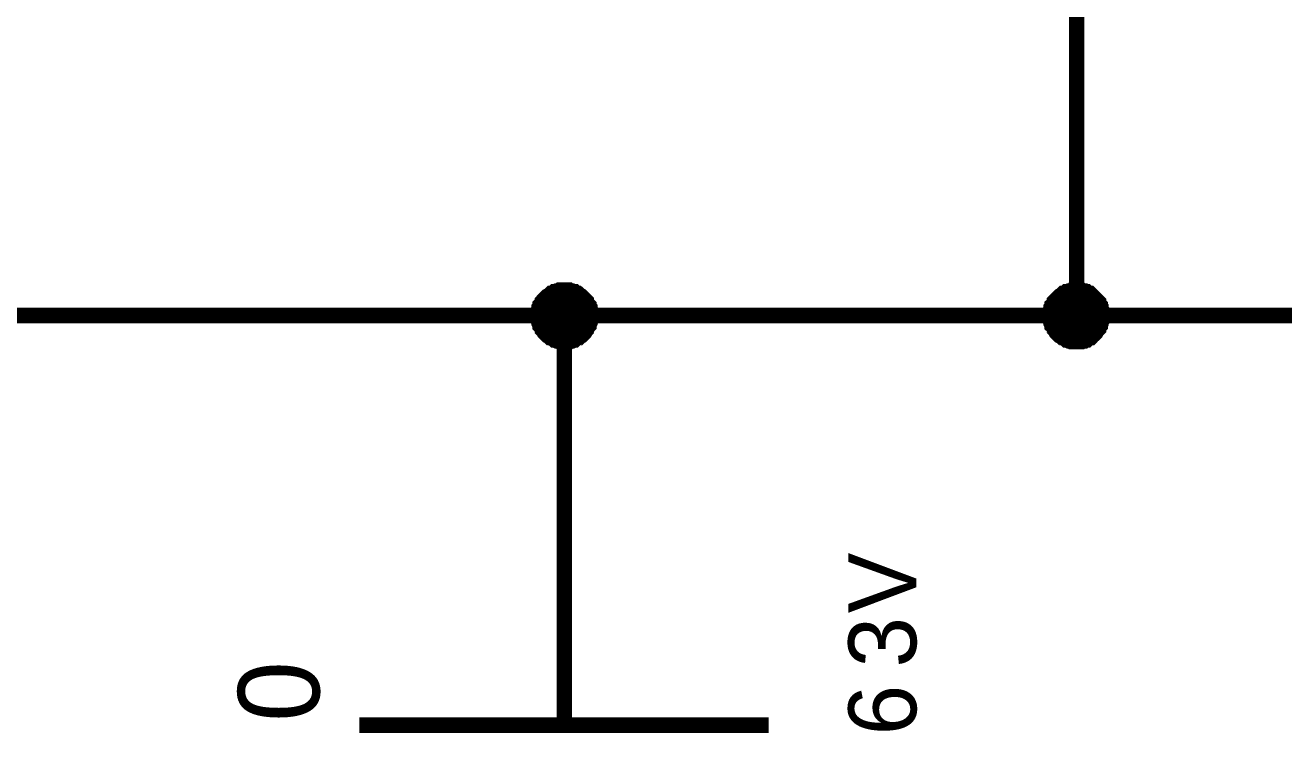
# Model space of a CAD drawing. Header units: millimetres. Extents: x 0 to 420, y 0 to 297.
# Drawn here: x 159.5 to 184.07, y 71.85 to 85.66 of the extents above; entities that cross this region are included whole.
import ezdxf

# ---------------------------------------------------------------- set-up
doc = ezdxf.new("R2010")
doc.units = ezdxf.units.MM
doc.layers.add('Sheet', color=255, linetype='Continuous')

msp = doc.modelspace()

# ---------------------------------------------------------------- linework, layer by layer
at = {"layer": 'Sheet'}
for points, const_width in [([(177.527, 94.998), (180.026, 94.998), (180.026, 79.996)], 0.3), ([(169.516, 79.996), (169.516, 80.029), (169.516, 80.046), (169.516, 80.079), (169.533, 80.095), (169.533, 80.128), (169.533, 80.145), (169.549, 80.162), (169.549, 80.195), (169.566, 80.211), (169.582, 80.228), (169.599, 80.261), (169.599, 80.277), (169.615, 80.294), (169.632, 80.311), (169.648, 80.327), (169.665, 80.344), (169.682, 80.36), (169.698, 80.377), (169.731, 80.393), (169.748, 80.41), (169.764, 80.426), (169.781, 80.426), (169.814, 80.443), (169.831, 80.46), (169.847, 80.46), (169.88, 80.476), (169.897, 80.476), (169.93, 80.476), (169.946, 80.493), (169.98, 80.493), (169.996, 80.493), (170.029, 80.493)], 0.3), ([(169.516, 79.996), (169.516, 80.029), (169.516, 80.046), (169.516, 80.079), (169.533, 80.095), (169.533, 80.128), (169.533, 80.145), (169.549, 80.162), (169.549, 80.195), (169.566, 80.211), (169.582, 80.228), (169.599, 80.261), (169.599, 80.277), (169.615, 80.294), (169.632, 80.311), (169.648, 80.327), (169.665, 80.344), (169.682, 80.36), (169.698, 80.377), (169.731, 80.393), (169.748, 80.41), (169.764, 80.426), (169.781, 80.426), (169.814, 80.443), (169.831, 80.46), (169.847, 80.46), (169.88, 80.476), (169.897, 80.476), (169.93, 80.476), (169.946, 80.493), (169.98, 80.493), (169.996, 80.493), (170.029, 80.493)], 0.3), ([(169.516, 79.996), (169.516, 80.029), (169.516, 80.046), (169.516, 80.079), (169.533, 80.095), (169.533, 80.128), (169.533, 80.145), (169.549, 80.162), (169.549, 80.195), (169.566, 80.211), (169.582, 80.228), (169.599, 80.261), (169.599, 80.277), (169.615, 80.294), (169.632, 80.311), (169.648, 80.327), (169.665, 80.344), (169.682, 80.36), (169.698, 80.377), (169.731, 80.393), (169.748, 80.41), (169.764, 80.426), (169.781, 80.426), (169.814, 80.443), (169.831, 80.46), (169.847, 80.46), (169.88, 80.476), (169.897, 80.476), (169.93, 80.476), (169.946, 80.493), (169.98, 80.493), (169.996, 80.493), (170.029, 80.493)], 0.3), ([(169.516, 79.996), (169.516, 80.029), (169.516, 80.046), (169.516, 80.079), (169.533, 80.095), (169.533, 80.128), (169.533, 80.145), (169.549, 80.162), (169.549, 80.195), (169.566, 80.211), (169.582, 80.228), (169.599, 80.261), (169.599, 80.277), (169.615, 80.294), (169.632, 80.311), (169.648, 80.327), (169.665, 80.344), (169.682, 80.36), (169.698, 80.377), (169.731, 80.393), (169.748, 80.41), (169.764, 80.426), (169.781, 80.426), (169.814, 80.443), (169.831, 80.46), (169.847, 80.46), (169.88, 80.476), (169.897, 80.476), (169.93, 80.476), (169.946, 80.493), (169.98, 80.493), (169.996, 80.493), (170.029, 80.493)], 0.3), ([(170.029, 80.493), (170.029, 80.493)], 0.3), ([(170.029, 80.493), (170.062, 80.493), (170.079, 80.493), (170.112, 80.493), (170.128, 80.476), (170.162, 80.476), (170.178, 80.476), (170.211, 80.46), (170.228, 80.46), (170.244, 80.443), (170.277, 80.426), (170.294, 80.426), (170.311, 80.41), (170.327, 80.393), (170.36, 80.377), (170.377, 80.36), (170.393, 80.344), (170.41, 80.327), (170.426, 80.311), (170.443, 80.294), (170.459, 80.277), (170.459, 80.261), (170.476, 80.228), (170.493, 80.211), (170.509, 80.195), (170.509, 80.162), (170.526, 80.145), (170.526, 80.128), (170.526, 80.095), (170.542, 80.079), (170.542, 80.046), (170.542, 80.029), (170.542, 79.996)], 0.3), ([(170.029, 80.493), (170.029, 80.493)], 0.3), ([(170.029, 80.493), (170.062, 80.493), (170.079, 80.493), (170.112, 80.493), (170.128, 80.476), (170.162, 80.476), (170.178, 80.476), (170.211, 80.46), (170.228, 80.46), (170.244, 80.443), (170.277, 80.426), (170.294, 80.426), (170.311, 80.41), (170.327, 80.393), (170.36, 80.377), (170.377, 80.36), (170.393, 80.344), (170.41, 80.327), (170.426, 80.311), (170.443, 80.294), (170.459, 80.277), (170.459, 80.261), (170.476, 80.228), (170.493, 80.211), (170.509, 80.195), (170.509, 80.162), (170.526, 80.145), (170.526, 80.128), (170.526, 80.095), (170.542, 80.079), (170.542, 80.046), (170.542, 80.029), (170.542, 79.996)], 0.3), ([(170.029, 80.493), (170.029, 80.493)], 0.3), ([(170.029, 80.493), (170.062, 80.493), (170.079, 80.493), (170.112, 80.493), (170.128, 80.476), (170.162, 80.476), (170.178, 80.476), (170.211, 80.46), (170.228, 80.46), (170.244, 80.443), (170.277, 80.426), (170.294, 80.426), (170.311, 80.41), (170.327, 80.393), (170.36, 80.377), (170.377, 80.36), (170.393, 80.344), (170.41, 80.327), (170.426, 80.311), (170.443, 80.294), (170.459, 80.277), (170.459, 80.261), (170.476, 80.228), (170.493, 80.211), (170.509, 80.195), (170.509, 80.162), (170.526, 80.145), (170.526, 80.128), (170.526, 80.095), (170.542, 80.079), (170.542, 80.046), (170.542, 80.029), (170.542, 79.996)], 0.3), ([(170.029, 80.493), (170.029, 80.493)], 0.3), ([(170.029, 80.493), (170.062, 80.493), (170.079, 80.493), (170.112, 80.493), (170.128, 80.476), (170.162, 80.476), (170.178, 80.476), (170.211, 80.46), (170.228, 80.46), (170.244, 80.443), (170.277, 80.426), (170.294, 80.426), (170.311, 80.41), (170.327, 80.393), (170.36, 80.377), (170.377, 80.36), (170.393, 80.344), (170.41, 80.327), (170.426, 80.311), (170.443, 80.294), (170.459, 80.277), (170.459, 80.261), (170.476, 80.228), (170.493, 80.211), (170.509, 80.195), (170.509, 80.162), (170.526, 80.145), (170.526, 80.128), (170.526, 80.095), (170.542, 80.079), (170.542, 80.046), (170.542, 80.029), (170.542, 79.996)], 0.3), ([(179.513, 79.996), (179.513, 80.029), (179.513, 80.046), (179.513, 80.079), (179.529, 80.095), (179.529, 80.128), (179.529, 80.145), (179.546, 80.162), (179.546, 80.195), (179.563, 80.211), (179.579, 80.228), (179.596, 80.261), (179.596, 80.277), (179.612, 80.294), (179.629, 80.311), (179.645, 80.327), (179.662, 80.344), (179.678, 80.36), (179.695, 80.377), (179.728, 80.393), (179.745, 80.41), (179.761, 80.426), (179.778, 80.426), (179.811, 80.443), (179.827, 80.46), (179.844, 80.46), (179.877, 80.476), (179.894, 80.476), (179.927, 80.476), (179.943, 80.493), (179.976, 80.493), (179.993, 80.493), (180.026, 80.493)], 0.3), ([(179.513, 79.996), (179.513, 80.029), (179.513, 80.046), (179.513, 80.079), (179.529, 80.095), (179.529, 80.128), (179.529, 80.145), (179.546, 80.162), (179.546, 80.195), (179.563, 80.211), (179.579, 80.228), (179.596, 80.261), (179.596, 80.277), (179.612, 80.294), (179.629, 80.311), (179.645, 80.327), (179.662, 80.344), (179.678, 80.36), (179.695, 80.377), (179.728, 80.393), (179.745, 80.41), (179.761, 80.426), (179.778, 80.426), (179.811, 80.443), (179.827, 80.46), (179.844, 80.46), (179.877, 80.476), (179.894, 80.476), (179.927, 80.476), (179.943, 80.493), (179.976, 80.493), (179.993, 80.493), (180.026, 80.493)], 0.3), ([(179.513, 79.996), (179.513, 80.029), (179.513, 80.046), (179.513, 80.079), (179.529, 80.095), (179.529, 80.128), (179.529, 80.145), (179.546, 80.162), (179.546, 80.195), (179.563, 80.211), (179.579, 80.228), (179.596, 80.261), (179.596, 80.277), (179.612, 80.294), (179.629, 80.311), (179.645, 80.327), (179.662, 80.344), (179.678, 80.36), (179.695, 80.377), (179.728, 80.393), (179.745, 80.41), (179.761, 80.426), (179.778, 80.426), (179.811, 80.443), (179.827, 80.46), (179.844, 80.46), (179.877, 80.476), (179.894, 80.476), (179.927, 80.476), (179.943, 80.493), (179.976, 80.493), (179.993, 80.493), (180.026, 80.493)], 0.3), ([(179.513, 79.996), (179.513, 80.029), (179.513, 80.046), (179.513, 80.079), (179.529, 80.095), (179.529, 80.128), (179.529, 80.145), (179.546, 80.162), (179.546, 80.195), (179.563, 80.211), (179.579, 80.228), (179.596, 80.261), (179.596, 80.277), (179.612, 80.294), (179.629, 80.311), (179.645, 80.327), (179.662, 80.344), (179.678, 80.36), (179.695, 80.377), (179.728, 80.393), (179.745, 80.41), (179.761, 80.426), (179.778, 80.426), (179.811, 80.443), (179.827, 80.46), (179.844, 80.46), (179.877, 80.476), (179.894, 80.476), (179.927, 80.476), (179.943, 80.493), (179.976, 80.493), (179.993, 80.493), (180.026, 80.493)], 0.3), ([(180.026, 80.493), (180.026, 80.493)], 0.3), ([(180.026, 80.493), (180.059, 80.493), (180.076, 80.493), (180.109, 80.493), (180.125, 80.476), (180.158, 80.476), (180.175, 80.476), (180.192, 80.46), (180.225, 80.46), (180.241, 80.443), (180.258, 80.426), (180.291, 80.426), (180.307, 80.41), (180.324, 80.393), (180.34, 80.377), (180.357, 80.36), (180.374, 80.344), (180.39, 80.327), (180.407, 80.311), (180.423, 80.294), (180.44, 80.277), (180.456, 80.261), (180.456, 80.228), (180.473, 80.211), (180.489, 80.195), (180.489, 80.162), (180.506, 80.145), (180.506, 80.128), (180.506, 80.095), (180.523, 80.079), (180.523, 80.046), (180.523, 80.029), (180.523, 79.996)], 0.3), ([(180.026, 80.493), (180.026, 80.493)], 0.3), ([(180.026, 80.493), (180.059, 80.493), (180.076, 80.493), (180.109, 80.493), (180.125, 80.476), (180.158, 80.476), (180.175, 80.476), (180.192, 80.46), (180.225, 80.46), (180.241, 80.443), (180.258, 80.426), (180.291, 80.426), (180.307, 80.41), (180.324, 80.393), (180.34, 80.377), (180.357, 80.36), (180.374, 80.344), (180.39, 80.327), (180.407, 80.311), (180.423, 80.294), (180.44, 80.277), (180.456, 80.261), (180.456, 80.228), (180.473, 80.211), (180.489, 80.195), (180.489, 80.162), (180.506, 80.145), (180.506, 80.128), (180.506, 80.095), (180.523, 80.079), (180.523, 80.046), (180.523, 80.029), (180.523, 79.996)], 0.3), ([(180.026, 80.493), (180.026, 80.493)], 0.3), ([(180.026, 80.493), (180.059, 80.493), (180.076, 80.493), (180.109, 80.493), (180.125, 80.476), (180.158, 80.476), (180.175, 80.476), (180.192, 80.46), (180.225, 80.46), (180.241, 80.443), (180.258, 80.426), (180.291, 80.426), (180.307, 80.41), (180.324, 80.393), (180.34, 80.377), (180.357, 80.36), (180.374, 80.344), (180.39, 80.327), (180.407, 80.311), (180.423, 80.294), (180.44, 80.277), (180.456, 80.261), (180.456, 80.228), (180.473, 80.211), (180.489, 80.195), (180.489, 80.162), (180.506, 80.145), (180.506, 80.128), (180.506, 80.095), (180.523, 80.079), (180.523, 80.046), (180.523, 80.029), (180.523, 79.996)], 0.3), ([(180.026, 80.493), (180.026, 80.493)], 0.3), ([(180.026, 80.493), (180.059, 80.493), (180.076, 80.493), (180.109, 80.493), (180.125, 80.476), (180.158, 80.476), (180.175, 80.476), (180.192, 80.46), (180.225, 80.46), (180.241, 80.443), (180.258, 80.426), (180.291, 80.426), (180.307, 80.41), (180.324, 80.393), (180.34, 80.377), (180.357, 80.36), (180.374, 80.344), (180.39, 80.327), (180.407, 80.311), (180.423, 80.294), (180.44, 80.277), (180.456, 80.261), (180.456, 80.228), (180.473, 80.211), (180.489, 80.195), (180.489, 80.162), (180.506, 80.145), (180.506, 80.128), (180.506, 80.095), (180.523, 80.079), (180.523, 80.046), (180.523, 80.029), (180.523, 79.996)], 0.3), ([(169.516, 79.996), (169.516, 80.029), (169.516, 80.046), (169.516, 80.079), (169.533, 80.095), (169.533, 80.128), (169.533, 80.145), (169.549, 80.162), (169.549, 80.195), (169.566, 80.211), (169.582, 80.228), (169.599, 80.261), (169.599, 80.277), (169.615, 80.294), (169.632, 80.311), (169.648, 80.327), (169.665, 80.344), (169.682, 80.36), (169.698, 80.377), (169.731, 80.393), (169.748, 80.41), (169.764, 80.426), (169.781, 80.426), (169.814, 80.443), (169.831, 80.46), (169.847, 80.46), (169.88, 80.476), (169.897, 80.476), (169.93, 80.476), (169.946, 80.493), (169.98, 80.493), (169.996, 80.493), (170.029, 80.493)], 0.0991), ([(169.516, 79.996), (169.516, 80.029), (169.516, 80.046), (169.516, 80.079), (169.533, 80.095), (169.533, 80.128), (169.533, 80.145), (169.549, 80.162), (169.549, 80.195), (169.566, 80.211), (169.582, 80.228), (169.599, 80.261), (169.599, 80.277), (169.615, 80.294), (169.632, 80.311), (169.648, 80.327), (169.665, 80.344), (169.682, 80.36), (169.698, 80.377), (169.731, 80.393), (169.748, 80.41), (169.764, 80.426), (169.781, 80.426), (169.814, 80.443), (169.831, 80.46), (169.847, 80.46), (169.88, 80.476), (169.897, 80.476), (169.93, 80.476), (169.946, 80.493), (169.98, 80.493), (169.996, 80.493), (170.029, 80.493)], 0.0991), ([(169.516, 79.996), (169.516, 80.029), (169.516, 80.046), (169.516, 80.079), (169.533, 80.095), (169.533, 80.128), (169.533, 80.145), (169.549, 80.162), (169.549, 80.195), (169.566, 80.211), (169.582, 80.228), (169.599, 80.261), (169.599, 80.277), (169.615, 80.294), (169.632, 80.311), (169.648, 80.327), (169.665, 80.344), (169.682, 80.36), (169.698, 80.377), (169.731, 80.393), (169.748, 80.41), (169.764, 80.426), (169.781, 80.426), (169.814, 80.443), (169.831, 80.46), (169.847, 80.46), (169.88, 80.476), (169.897, 80.476), (169.93, 80.476), (169.946, 80.493), (169.98, 80.493), (169.996, 80.493), (170.029, 80.493)], 0.0991), ([(169.516, 79.996), (169.516, 80.029), (169.516, 80.046), (169.516, 80.079), (169.533, 80.095), (169.533, 80.128), (169.533, 80.145), (169.549, 80.162), (169.549, 80.195), (169.566, 80.211), (169.582, 80.228), (169.599, 80.261), (169.599, 80.277), (169.615, 80.294), (169.632, 80.311), (169.648, 80.327), (169.665, 80.344), (169.682, 80.36), (169.698, 80.377), (169.731, 80.393), (169.748, 80.41), (169.764, 80.426), (169.781, 80.426), (169.814, 80.443), (169.831, 80.46), (169.847, 80.46), (169.88, 80.476), (169.897, 80.476), (169.93, 80.476), (169.946, 80.493), (169.98, 80.493), (169.996, 80.493), (170.029, 80.493)], 0.0991), ([(170.029, 80.493), (170.029, 80.493)], 0.0991), ([(170.029, 80.493), (170.062, 80.493), (170.079, 80.493), (170.112, 80.493), (170.128, 80.476), (170.162, 80.476), (170.178, 80.476), (170.211, 80.46), (170.228, 80.46), (170.244, 80.443), (170.277, 80.426), (170.294, 80.426), (170.311, 80.41), (170.327, 80.393), (170.36, 80.377), (170.377, 80.36), (170.393, 80.344), (170.41, 80.327), (170.426, 80.311), (170.443, 80.294), (170.459, 80.277), (170.459, 80.261), (170.476, 80.228), (170.493, 80.211), (170.509, 80.195), (170.509, 80.162), (170.526, 80.145), (170.526, 80.128), (170.526, 80.095), (170.542, 80.079), (170.542, 80.046), (170.542, 80.029), (170.542, 79.996)], 0.0991), ([(170.029, 80.493), (170.029, 80.493)], 0.0991), ([(170.029, 80.493), (170.062, 80.493), (170.079, 80.493), (170.112, 80.493), (170.128, 80.476), (170.162, 80.476), (170.178, 80.476), (170.211, 80.46), (170.228, 80.46), (170.244, 80.443), (170.277, 80.426), (170.294, 80.426), (170.311, 80.41), (170.327, 80.393), (170.36, 80.377), (170.377, 80.36), (170.393, 80.344), (170.41, 80.327), (170.426, 80.311), (170.443, 80.294), (170.459, 80.277), (170.459, 80.261), (170.476, 80.228), (170.493, 80.211), (170.509, 80.195), (170.509, 80.162), (170.526, 80.145), (170.526, 80.128), (170.526, 80.095), (170.542, 80.079), (170.542, 80.046), (170.542, 80.029), (170.542, 79.996)], 0.0991), ([(170.029, 80.493), (170.029, 80.493)], 0.0991), ([(170.029, 80.493), (170.062, 80.493), (170.079, 80.493), (170.112, 80.493), (170.128, 80.476), (170.162, 80.476), (170.178, 80.476), (170.211, 80.46), (170.228, 80.46), (170.244, 80.443), (170.277, 80.426), (170.294, 80.426), (170.311, 80.41), (170.327, 80.393), (170.36, 80.377), (170.377, 80.36), (170.393, 80.344), (170.41, 80.327), (170.426, 80.311), (170.443, 80.294), (170.459, 80.277), (170.459, 80.261), (170.476, 80.228), (170.493, 80.211), (170.509, 80.195), (170.509, 80.162), (170.526, 80.145), (170.526, 80.128), (170.526, 80.095), (170.542, 80.079), (170.542, 80.046), (170.542, 80.029), (170.542, 79.996)], 0.0991), ([(170.029, 80.493), (170.029, 80.493)], 0.0991), ([(170.029, 80.493), (170.062, 80.493), (170.079, 80.493), (170.112, 80.493), (170.128, 80.476), (170.162, 80.476), (170.178, 80.476), (170.211, 80.46), (170.228, 80.46), (170.244, 80.443), (170.277, 80.426), (170.294, 80.426), (170.311, 80.41), (170.327, 80.393), (170.36, 80.377), (170.377, 80.36), (170.393, 80.344), (170.41, 80.327), (170.426, 80.311), (170.443, 80.294), (170.459, 80.277), (170.459, 80.261), (170.476, 80.228), (170.493, 80.211), (170.509, 80.195), (170.509, 80.162), (170.526, 80.145), (170.526, 80.128), (170.526, 80.095), (170.542, 80.079), (170.542, 80.046), (170.542, 80.029), (170.542, 79.996)], 0.0991), ([(179.513, 79.996), (179.513, 80.029), (179.513, 80.046), (179.513, 80.079), (179.529, 80.095), (179.529, 80.128), (179.529, 80.145), (179.546, 80.162), (179.546, 80.195), (179.563, 80.211), (179.579, 80.228), (179.596, 80.261), (179.596, 80.277), (179.612, 80.294), (179.629, 80.311), (179.645, 80.327), (179.662, 80.344), (179.678, 80.36), (179.695, 80.377), (179.728, 80.393), (179.745, 80.41), (179.761, 80.426), (179.778, 80.426), (179.811, 80.443), (179.827, 80.46), (179.844, 80.46), (179.877, 80.476), (179.894, 80.476), (179.927, 80.476), (179.943, 80.493), (179.976, 80.493), (179.993, 80.493), (180.026, 80.493)], 0.0991), ([(179.513, 79.996), (179.513, 80.029), (179.513, 80.046), (179.513, 80.079), (179.529, 80.095), (179.529, 80.128), (179.529, 80.145), (179.546, 80.162), (179.546, 80.195), (179.563, 80.211), (179.579, 80.228), (179.596, 80.261), (179.596, 80.277), (179.612, 80.294), (179.629, 80.311), (179.645, 80.327), (179.662, 80.344), (179.678, 80.36), (179.695, 80.377), (179.728, 80.393), (179.745, 80.41), (179.761, 80.426), (179.778, 80.426), (179.811, 80.443), (179.827, 80.46), (179.844, 80.46), (179.877, 80.476), (179.894, 80.476), (179.927, 80.476), (179.943, 80.493), (179.976, 80.493), (179.993, 80.493), (180.026, 80.493)], 0.0991), ([(179.513, 79.996), (179.513, 80.029), (179.513, 80.046), (179.513, 80.079), (179.529, 80.095), (179.529, 80.128), (179.529, 80.145), (179.546, 80.162), (179.546, 80.195), (179.563, 80.211), (179.579, 80.228), (179.596, 80.261), (179.596, 80.277), (179.612, 80.294), (179.629, 80.311), (179.645, 80.327), (179.662, 80.344), (179.678, 80.36), (179.695, 80.377), (179.728, 80.393), (179.745, 80.41), (179.761, 80.426), (179.778, 80.426), (179.811, 80.443), (179.827, 80.46), (179.844, 80.46), (179.877, 80.476), (179.894, 80.476), (179.927, 80.476), (179.943, 80.493), (179.976, 80.493), (179.993, 80.493), (180.026, 80.493)], 0.0991), ([(179.513, 79.996), (179.513, 80.029), (179.513, 80.046), (179.513, 80.079), (179.529, 80.095), (179.529, 80.128), (179.529, 80.145), (179.546, 80.162), (179.546, 80.195), (179.563, 80.211), (179.579, 80.228), (179.596, 80.261), (179.596, 80.277), (179.612, 80.294), (179.629, 80.311), (179.645, 80.327), (179.662, 80.344), (179.678, 80.36), (179.695, 80.377), (179.728, 80.393), (179.745, 80.41), (179.761, 80.426), (179.778, 80.426), (179.811, 80.443), (179.827, 80.46), (179.844, 80.46), (179.877, 80.476), (179.894, 80.476), (179.927, 80.476), (179.943, 80.493), (179.976, 80.493), (179.993, 80.493), (180.026, 80.493)], 0.0991), ([(180.026, 80.493), (180.026, 80.493)], 0.0991), ([(180.026, 80.493), (180.059, 80.493), (180.076, 80.493), (180.109, 80.493), (180.125, 80.476), (180.158, 80.476), (180.175, 80.476), (180.192, 80.46), (180.225, 80.46), (180.241, 80.443), (180.258, 80.426), (180.291, 80.426), (180.307, 80.41), (180.324, 80.393), (180.34, 80.377), (180.357, 80.36), (180.374, 80.344), (180.39, 80.327), (180.407, 80.311), (180.423, 80.294), (180.44, 80.277), (180.456, 80.261), (180.456, 80.228), (180.473, 80.211), (180.489, 80.195), (180.489, 80.162), (180.506, 80.145), (180.506, 80.128), (180.506, 80.095), (180.523, 80.079), (180.523, 80.046), (180.523, 80.029), (180.523, 79.996)], 0.0991), ([(180.026, 80.493), (180.026, 80.493)], 0.0991), ([(180.026, 80.493), (180.059, 80.493), (180.076, 80.493), (180.109, 80.493), (180.125, 80.476), (180.158, 80.476), (180.175, 80.476), (180.192, 80.46), (180.225, 80.46), (180.241, 80.443), (180.258, 80.426), (180.291, 80.426), (180.307, 80.41), (180.324, 80.393), (180.34, 80.377), (180.357, 80.36), (180.374, 80.344), (180.39, 80.327), (180.407, 80.311), (180.423, 80.294), (180.44, 80.277), (180.456, 80.261), (180.456, 80.228), (180.473, 80.211), (180.489, 80.195), (180.489, 80.162), (180.506, 80.145), (180.506, 80.128), (180.506, 80.095), (180.523, 80.079), (180.523, 80.046), (180.523, 80.029), (180.523, 79.996)], 0.0991), ([(180.026, 80.493), (180.026, 80.493)], 0.0991), ([(180.026, 80.493), (180.059, 80.493), (180.076, 80.493), (180.109, 80.493), (180.125, 80.476), (180.158, 80.476), (180.175, 80.476), (180.192, 80.46), (180.225, 80.46), (180.241, 80.443), (180.258, 80.426), (180.291, 80.426), (180.307, 80.41), (180.324, 80.393), (180.34, 80.377), (180.357, 80.36), (180.374, 80.344), (180.39, 80.327), (180.407, 80.311), (180.423, 80.294), (180.44, 80.277), (180.456, 80.261), (180.456, 80.228), (180.473, 80.211), (180.489, 80.195), (180.489, 80.162), (180.506, 80.145), (180.506, 80.128), (180.506, 80.095), (180.523, 80.079), (180.523, 80.046), (180.523, 80.029), (180.523, 79.996)], 0.0991), ([(180.026, 80.493), (180.026, 80.493)], 0.0991), ([(180.026, 80.493), (180.059, 80.493), (180.076, 80.493), (180.109, 80.493), (180.125, 80.476), (180.158, 80.476), (180.175, 80.476), (180.192, 80.46), (180.225, 80.46), (180.241, 80.443), (180.258, 80.426), (180.291, 80.426), (180.307, 80.41), (180.324, 80.393), (180.34, 80.377), (180.357, 80.36), (180.374, 80.344), (180.39, 80.327), (180.407, 80.311), (180.423, 80.294), (180.44, 80.277), (180.456, 80.261), (180.456, 80.228), (180.473, 80.211), (180.489, 80.195), (180.489, 80.162), (180.506, 80.145), (180.506, 80.128), (180.506, 80.095), (180.523, 80.079), (180.523, 80.046), (180.523, 80.029), (180.523, 79.996)], 0.0991), ([(157.533, 79.996), (170.029, 79.996), (180.026, 79.996), (197.52, 79.996)], 0.3), ([(170.029, 79.483), (169.996, 79.483), (169.98, 79.483), (169.946, 79.483), (169.93, 79.499), (169.897, 79.499), (169.88, 79.499), (169.847, 79.516), (169.831, 79.516), (169.814, 79.532), (169.781, 79.549), (169.764, 79.565), (169.748, 79.565), (169.731, 79.582), (169.698, 79.599), (169.682, 79.615), (169.665, 79.632), (169.648, 79.648), (169.632, 79.665), (169.615, 79.698), (169.599, 79.714), (169.599, 79.731), (169.582, 79.748), (169.566, 79.781), (169.549, 79.797), (169.549, 79.814), (169.533, 79.847), (169.533, 79.863), (169.533, 79.897), (169.516, 79.913), (169.516, 79.946), (169.516, 79.963), (169.516, 79.996)], 0.3), ([(169.516, 79.996), (169.516, 79.996)], 0.3), ([(170.029, 79.483), (169.996, 79.483), (169.98, 79.483), (169.946, 79.483), (169.93, 79.499), (169.897, 79.499), (169.88, 79.499), (169.847, 79.516), (169.831, 79.516), (169.814, 79.532), (169.781, 79.549), (169.764, 79.565), (169.748, 79.565), (169.731, 79.582), (169.698, 79.599), (169.682, 79.615), (169.665, 79.632), (169.648, 79.648), (169.632, 79.665), (169.615, 79.698), (169.599, 79.714), (169.599, 79.731), (169.582, 79.748), (169.566, 79.781), (169.549, 79.797), (169.549, 79.814), (169.533, 79.847), (169.533, 79.863), (169.533, 79.897), (169.516, 79.913), (169.516, 79.946), (169.516, 79.963), (169.516, 79.996)], 0.3), ([(169.516, 79.996), (169.516, 79.996)], 0.3), ([(170.029, 79.483), (169.996, 79.483), (169.98, 79.483), (169.946, 79.483), (169.93, 79.499), (169.897, 79.499), (169.88, 79.499), (169.847, 79.516), (169.831, 79.516), (169.814, 79.532), (169.781, 79.549), (169.764, 79.565), (169.748, 79.565), (169.731, 79.582), (169.698, 79.599), (169.682, 79.615), (169.665, 79.632), (169.648, 79.648), (169.632, 79.665), (169.615, 79.698), (169.599, 79.714), (169.599, 79.731), (169.582, 79.748), (169.566, 79.781), (169.549, 79.797), (169.549, 79.814), (169.533, 79.847), (169.533, 79.863), (169.533, 79.897), (169.516, 79.913), (169.516, 79.946), (169.516, 79.963), (169.516, 79.996)], 0.3), ([(169.516, 79.996), (169.516, 79.996)], 0.3), ([(170.029, 79.483), (169.996, 79.483), (169.98, 79.483), (169.946, 79.483), (169.93, 79.499), (169.897, 79.499), (169.88, 79.499), (169.847, 79.516), (169.831, 79.516), (169.814, 79.532), (169.781, 79.549), (169.764, 79.565), (169.748, 79.565), (169.731, 79.582), (169.698, 79.599), (169.682, 79.615), (169.665, 79.632), (169.648, 79.648), (169.632, 79.665), (169.615, 79.698), (169.599, 79.714), (169.599, 79.731), (169.582, 79.748), (169.566, 79.781), (169.549, 79.797), (169.549, 79.814), (169.533, 79.847), (169.533, 79.863), (169.533, 79.897), (169.516, 79.913), (169.516, 79.946), (169.516, 79.963), (169.516, 79.996)], 0.3), ([(169.516, 79.996), (169.516, 79.996)], 0.3), ([(170.542, 79.996), (170.542, 79.963), (170.542, 79.946), (170.542, 79.913), (170.526, 79.897), (170.526, 79.863), (170.526, 79.847), (170.509, 79.814), (170.509, 79.797), (170.493, 79.781), (170.476, 79.748), (170.459, 79.731), (170.459, 79.714), (170.443, 79.698), (170.426, 79.665), (170.41, 79.648), (170.393, 79.632), (170.377, 79.615), (170.36, 79.599), (170.327, 79.582), (170.311, 79.565), (170.294, 79.565), (170.277, 79.549), (170.244, 79.532), (170.228, 79.516), (170.211, 79.516), (170.178, 79.499), (170.162, 79.499), (170.128, 79.499), (170.112, 79.483), (170.079, 79.483), (170.062, 79.483), (170.029, 79.483)], 0.3), ([(170.029, 79.996), (170.029, 74.995)], 0.3), ([(170.542, 79.996), (170.542, 79.963), (170.542, 79.946), (170.542, 79.913), (170.526, 79.897), (170.526, 79.863), (170.526, 79.847), (170.509, 79.814), (170.509, 79.797), (170.493, 79.781), (170.476, 79.748), (170.459, 79.731), (170.459, 79.714), (170.443, 79.698), (170.426, 79.665), (170.41, 79.648), (170.393, 79.632), (170.377, 79.615), (170.36, 79.599), (170.327, 79.582), (170.311, 79.565), (170.294, 79.565), (170.277, 79.549), (170.244, 79.532), (170.228, 79.516), (170.211, 79.516), (170.178, 79.499), (170.162, 79.499), (170.128, 79.499), (170.112, 79.483), (170.079, 79.483), (170.062, 79.483), (170.029, 79.483)], 0.3), ([(170.542, 79.996), (170.542, 79.963), (170.542, 79.946), (170.542, 79.913), (170.526, 79.897), (170.526, 79.863), (170.526, 79.847), (170.509, 79.814), (170.509, 79.797), (170.493, 79.781), (170.476, 79.748), (170.459, 79.731), (170.459, 79.714), (170.443, 79.698), (170.426, 79.665), (170.41, 79.648), (170.393, 79.632), (170.377, 79.615), (170.36, 79.599), (170.327, 79.582), (170.311, 79.565), (170.294, 79.565), (170.277, 79.549), (170.244, 79.532), (170.228, 79.516), (170.211, 79.516), (170.178, 79.499), (170.162, 79.499), (170.128, 79.499), (170.112, 79.483), (170.079, 79.483), (170.062, 79.483), (170.029, 79.483)], 0.3), ([(170.542, 79.996), (170.542, 79.963), (170.542, 79.946), (170.542, 79.913), (170.526, 79.897), (170.526, 79.863), (170.526, 79.847), (170.509, 79.814), (170.509, 79.797), (170.493, 79.781), (170.476, 79.748), (170.459, 79.731), (170.459, 79.714), (170.443, 79.698), (170.426, 79.665), (170.41, 79.648), (170.393, 79.632), (170.377, 79.615), (170.36, 79.599), (170.327, 79.582), (170.311, 79.565), (170.294, 79.565), (170.277, 79.549), (170.244, 79.532), (170.228, 79.516), (170.211, 79.516), (170.178, 79.499), (170.162, 79.499), (170.128, 79.499), (170.112, 79.483), (170.079, 79.483), (170.062, 79.483), (170.029, 79.483)], 0.3), ([(170.542, 79.996), (170.542, 79.996), (170.542, 79.996), (170.542, 79.996), (170.542, 79.996), (170.542, 79.996), (170.542, 79.996), (170.542, 79.996), (170.542, 79.996), (170.542, 79.996), (170.542, 79.996), (170.542, 79.996), (170.542, 79.996), (170.542, 79.996), (170.542, 79.996), (170.542, 79.996), (170.542, 79.996), (170.542, 79.996), (170.542, 79.996), (170.542, 79.996), (170.542, 79.996), (170.542, 79.996), (170.542, 79.996), (170.542, 79.996), (170.542, 79.996), (170.542, 79.996), (170.542, 79.996), (170.542, 79.996), (170.542, 79.996), (170.542, 79.996), (170.542, 79.996), (170.542, 79.996), (170.542, 79.996)], 0.3), ([(170.542, 79.996), (170.542, 79.996)], 0.3), ([(170.542, 79.996), (170.542, 79.996), (170.542, 79.996), (170.542, 79.996), (170.542, 79.996), (170.542, 79.996), (170.542, 79.996), (170.542, 79.996), (170.542, 79.996), (170.542, 79.996), (170.542, 79.996), (170.542, 79.996), (170.542, 79.996), (170.542, 79.996), (170.542, 79.996), (170.542, 79.996), (170.542, 79.996), (170.542, 79.996), (170.542, 79.996), (170.542, 79.996), (170.542, 79.996), (170.542, 79.996), (170.542, 79.996), (170.542, 79.996), (170.542, 79.996), (170.542, 79.996), (170.542, 79.996), (170.542, 79.996), (170.542, 79.996), (170.542, 79.996), (170.542, 79.996), (170.542, 79.996), (170.542, 79.996)], 0.3), ([(170.542, 79.996), (170.542, 79.996)], 0.3), ([(170.542, 79.996), (170.542, 79.996), (170.542, 79.996), (170.542, 79.996), (170.542, 79.996), (170.542, 79.996), (170.542, 79.996), (170.542, 79.996), (170.542, 79.996), (170.542, 79.996), (170.542, 79.996), (170.542, 79.996), (170.542, 79.996), (170.542, 79.996), (170.542, 79.996), (170.542, 79.996), (170.542, 79.996), (170.542, 79.996), (170.542, 79.996), (170.542, 79.996), (170.542, 79.996), (170.542, 79.996), (170.542, 79.996), (170.542, 79.996), (170.542, 79.996), (170.542, 79.996), (170.542, 79.996), (170.542, 79.996), (170.542, 79.996), (170.542, 79.996), (170.542, 79.996), (170.542, 79.996), (170.542, 79.996)], 0.3), ([(170.542, 79.996), (170.542, 79.996)], 0.3), ([(170.542, 79.996), (170.542, 79.996), (170.542, 79.996), (170.542, 79.996), (170.542, 79.996), (170.542, 79.996), (170.542, 79.996), (170.542, 79.996), (170.542, 79.996), (170.542, 79.996), (170.542, 79.996), (170.542, 79.996), (170.542, 79.996), (170.542, 79.996), (170.542, 79.996), (170.542, 79.996), (170.542, 79.996), (170.542, 79.996), (170.542, 79.996), (170.542, 79.996), (170.542, 79.996), (170.542, 79.996), (170.542, 79.996), (170.542, 79.996), (170.542, 79.996), (170.542, 79.996), (170.542, 79.996), (170.542, 79.996), (170.542, 79.996), (170.542, 79.996), (170.542, 79.996), (170.542, 79.996), (170.542, 79.996)], 0.3), ([(170.542, 79.996), (170.542, 79.996)], 0.3), ([(180.026, 79.483), (179.993, 79.483), (179.976, 79.483), (179.943, 79.483), (179.927, 79.499), (179.894, 79.499), (179.877, 79.499), (179.844, 79.516), (179.827, 79.516), (179.811, 79.532), (179.778, 79.549), (179.761, 79.565), (179.745, 79.565), (179.728, 79.582), (179.695, 79.599), (179.678, 79.615), (179.662, 79.632), (179.645, 79.648), (179.629, 79.665), (179.612, 79.698), (179.596, 79.714), (179.596, 79.731), (179.579, 79.748), (179.563, 79.781), (179.546, 79.797), (179.546, 79.814), (179.529, 79.847), (179.529, 79.863), (179.529, 79.897), (179.513, 79.913), (179.513, 79.946), (179.513, 79.963), (179.513, 79.996)], 0.3), ([(179.513, 79.996), (179.513, 79.996)], 0.3), ([(180.026, 79.483), (179.993, 79.483), (179.976, 79.483), (179.943, 79.483), (179.927, 79.499), (179.894, 79.499), (179.877, 79.499), (179.844, 79.516), (179.827, 79.516), (179.811, 79.532), (179.778, 79.549), (179.761, 79.565), (179.745, 79.565), (179.728, 79.582), (179.695, 79.599), (179.678, 79.615), (179.662, 79.632), (179.645, 79.648), (179.629, 79.665), (179.612, 79.698), (179.596, 79.714), (179.596, 79.731), (179.579, 79.748), (179.563, 79.781), (179.546, 79.797), (179.546, 79.814), (179.529, 79.847), (179.529, 79.863), (179.529, 79.897), (179.513, 79.913), (179.513, 79.946), (179.513, 79.963), (179.513, 79.996)], 0.3), ([(179.513, 79.996), (179.513, 79.996)], 0.3), ([(180.026, 79.483), (179.993, 79.483), (179.976, 79.483), (179.943, 79.483), (179.927, 79.499), (179.894, 79.499), (179.877, 79.499), (179.844, 79.516), (179.827, 79.516), (179.811, 79.532), (179.778, 79.549), (179.761, 79.565), (179.745, 79.565), (179.728, 79.582), (179.695, 79.599), (179.678, 79.615), (179.662, 79.632), (179.645, 79.648), (179.629, 79.665), (179.612, 79.698), (179.596, 79.714), (179.596, 79.731), (179.579, 79.748), (179.563, 79.781), (179.546, 79.797), (179.546, 79.814), (179.529, 79.847), (179.529, 79.863), (179.529, 79.897), (179.513, 79.913), (179.513, 79.946), (179.513, 79.963), (179.513, 79.996)], 0.3), ([(179.513, 79.996), (179.513, 79.996)], 0.3), ([(180.026, 79.483), (179.993, 79.483), (179.976, 79.483), (179.943, 79.483), (179.927, 79.499), (179.894, 79.499), (179.877, 79.499), (179.844, 79.516), (179.827, 79.516), (179.811, 79.532), (179.778, 79.549), (179.761, 79.565), (179.745, 79.565), (179.728, 79.582), (179.695, 79.599), (179.678, 79.615), (179.662, 79.632), (179.645, 79.648), (179.629, 79.665), (179.612, 79.698), (179.596, 79.714), (179.596, 79.731), (179.579, 79.748), (179.563, 79.781), (179.546, 79.797), (179.546, 79.814), (179.529, 79.847), (179.529, 79.863), (179.529, 79.897), (179.513, 79.913), (179.513, 79.946), (179.513, 79.963), (179.513, 79.996)], 0.3), ([(179.513, 79.996), (179.513, 79.996)], 0.3), ([(180.523, 79.996), (180.523, 79.963), (180.523, 79.946), (180.523, 79.913), (180.506, 79.897), (180.506, 79.863), (180.506, 79.847), (180.489, 79.814), (180.489, 79.797), (180.473, 79.781), (180.456, 79.748), (180.456, 79.731), (180.44, 79.714), (180.423, 79.698), (180.407, 79.665), (180.39, 79.648), (180.374, 79.632), (180.357, 79.615), (180.34, 79.599), (180.324, 79.582), (180.307, 79.565), (180.291, 79.565), (180.258, 79.549), (180.241, 79.532), (180.225, 79.516), (180.192, 79.516), (180.175, 79.499), (180.158, 79.499), (180.125, 79.499), (180.109, 79.483), (180.076, 79.483), (180.059, 79.483), (180.026, 79.483)], 0.3), ([(180.523, 79.996), (180.523, 79.963), (180.523, 79.946), (180.523, 79.913), (180.506, 79.897), (180.506, 79.863), (180.506, 79.847), (180.489, 79.814), (180.489, 79.797), (180.473, 79.781), (180.456, 79.748), (180.456, 79.731), (180.44, 79.714), (180.423, 79.698), (180.407, 79.665), (180.39, 79.648), (180.374, 79.632), (180.357, 79.615), (180.34, 79.599), (180.324, 79.582), (180.307, 79.565), (180.291, 79.565), (180.258, 79.549), (180.241, 79.532), (180.225, 79.516), (180.192, 79.516), (180.175, 79.499), (180.158, 79.499), (180.125, 79.499), (180.109, 79.483), (180.076, 79.483), (180.059, 79.483), (180.026, 79.483)], 0.3), ([(180.523, 79.996), (180.523, 79.963), (180.523, 79.946), (180.523, 79.913), (180.506, 79.897), (180.506, 79.863), (180.506, 79.847), (180.489, 79.814), (180.489, 79.797), (180.473, 79.781), (180.456, 79.748), (180.456, 79.731), (180.44, 79.714), (180.423, 79.698), (180.407, 79.665), (180.39, 79.648), (180.374, 79.632), (180.357, 79.615), (180.34, 79.599), (180.324, 79.582), (180.307, 79.565), (180.291, 79.565), (180.258, 79.549), (180.241, 79.532), (180.225, 79.516), (180.192, 79.516), (180.175, 79.499), (180.158, 79.499), (180.125, 79.499), (180.109, 79.483), (180.076, 79.483), (180.059, 79.483), (180.026, 79.483)], 0.3), ([(180.523, 79.996), (180.523, 79.963), (180.523, 79.946), (180.523, 79.913), (180.506, 79.897), (180.506, 79.863), (180.506, 79.847), (180.489, 79.814), (180.489, 79.797), (180.473, 79.781), (180.456, 79.748), (180.456, 79.731), (180.44, 79.714), (180.423, 79.698), (180.407, 79.665), (180.39, 79.648), (180.374, 79.632), (180.357, 79.615), (180.34, 79.599), (180.324, 79.582), (180.307, 79.565), (180.291, 79.565), (180.258, 79.549), (180.241, 79.532), (180.225, 79.516), (180.192, 79.516), (180.175, 79.499), (180.158, 79.499), (180.125, 79.499), (180.109, 79.483), (180.076, 79.483), (180.059, 79.483), (180.026, 79.483)], 0.3), ([(180.523, 79.996), (180.523, 79.996), (180.523, 79.996), (180.523, 79.996), (180.523, 79.996), (180.523, 79.996), (180.523, 79.996), (180.523, 79.996), (180.523, 79.996), (180.523, 79.996), (180.523, 79.996), (180.523, 79.996), (180.523, 79.996), (180.523, 79.996), (180.523, 79.996), (180.523, 79.996), (180.523, 79.996), (180.523, 79.996), (180.523, 79.996), (180.523, 79.996), (180.523, 79.996), (180.523, 79.996), (180.523, 79.996), (180.523, 79.996), (180.523, 79.996), (180.523, 79.996), (180.523, 79.996), (180.523, 79.996), (180.523, 79.996), (180.523, 79.996), (180.523, 79.996), (180.523, 79.996), (180.523, 79.996)], 0.3), ([(180.523, 79.996), (180.523, 79.996)], 0.3), ([(180.523, 79.996), (180.523, 79.996), (180.523, 79.996), (180.523, 79.996), (180.523, 79.996), (180.523, 79.996), (180.523, 79.996), (180.523, 79.996), (180.523, 79.996), (180.523, 79.996), (180.523, 79.996), (180.523, 79.996), (180.523, 79.996), (180.523, 79.996), (180.523, 79.996), (180.523, 79.996), (180.523, 79.996), (180.523, 79.996), (180.523, 79.996), (180.523, 79.996), (180.523, 79.996), (180.523, 79.996), (180.523, 79.996), (180.523, 79.996), (180.523, 79.996), (180.523, 79.996), (180.523, 79.996), (180.523, 79.996), (180.523, 79.996), (180.523, 79.996), (180.523, 79.996), (180.523, 79.996), (180.523, 79.996)], 0.3), ([(180.523, 79.996), (180.523, 79.996)], 0.3), ([(180.523, 79.996), (180.523, 79.996), (180.523, 79.996), (180.523, 79.996), (180.523, 79.996), (180.523, 79.996), (180.523, 79.996), (180.523, 79.996), (180.523, 79.996), (180.523, 79.996), (180.523, 79.996), (180.523, 79.996), (180.523, 79.996), (180.523, 79.996), (180.523, 79.996), (180.523, 79.996), (180.523, 79.996), (180.523, 79.996), (180.523, 79.996), (180.523, 79.996), (180.523, 79.996), (180.523, 79.996), (180.523, 79.996), (180.523, 79.996), (180.523, 79.996), (180.523, 79.996), (180.523, 79.996), (180.523, 79.996), (180.523, 79.996), (180.523, 79.996), (180.523, 79.996), (180.523, 79.996), (180.523, 79.996)], 0.3), ([(180.523, 79.996), (180.523, 79.996)], 0.3), ([(180.523, 79.996), (180.523, 79.996), (180.523, 79.996), (180.523, 79.996), (180.523, 79.996), (180.523, 79.996), (180.523, 79.996), (180.523, 79.996), (180.523, 79.996), (180.523, 79.996), (180.523, 79.996), (180.523, 79.996), (180.523, 79.996), (180.523, 79.996), (180.523, 79.996), (180.523, 79.996), (180.523, 79.996), (180.523, 79.996), (180.523, 79.996), (180.523, 79.996), (180.523, 79.996), (180.523, 79.996), (180.523, 79.996), (180.523, 79.996), (180.523, 79.996), (180.523, 79.996), (180.523, 79.996), (180.523, 79.996), (180.523, 79.996), (180.523, 79.996), (180.523, 79.996), (180.523, 79.996), (180.523, 79.996)], 0.3), ([(180.523, 79.996), (180.523, 79.996)], 0.3), ([(170.029, 79.483), (169.996, 79.483), (169.98, 79.483), (169.946, 79.483), (169.93, 79.499), (169.897, 79.499), (169.88, 79.499), (169.847, 79.516), (169.831, 79.516), (169.814, 79.532), (169.781, 79.549), (169.764, 79.565), (169.748, 79.565), (169.731, 79.582), (169.698, 79.599), (169.682, 79.615), (169.665, 79.632), (169.648, 79.648), (169.632, 79.665), (169.615, 79.698), (169.599, 79.714), (169.599, 79.731), (169.582, 79.748), (169.566, 79.781), (169.549, 79.797), (169.549, 79.814), (169.533, 79.847), (169.533, 79.863), (169.533, 79.897), (169.516, 79.913), (169.516, 79.946), (169.516, 79.963), (169.516, 79.996)], 0.0991), ([(169.516, 79.996), (169.516, 79.996)], 0.0991), ([(170.029, 79.483), (169.996, 79.483), (169.98, 79.483), (169.946, 79.483), (169.93, 79.499), (169.897, 79.499), (169.88, 79.499), (169.847, 79.516), (169.831, 79.516), (169.814, 79.532), (169.781, 79.549), (169.764, 79.565), (169.748, 79.565), (169.731, 79.582), (169.698, 79.599), (169.682, 79.615), (169.665, 79.632), (169.648, 79.648), (169.632, 79.665), (169.615, 79.698), (169.599, 79.714), (169.599, 79.731), (169.582, 79.748), (169.566, 79.781), (169.549, 79.797), (169.549, 79.814), (169.533, 79.847), (169.533, 79.863), (169.533, 79.897), (169.516, 79.913), (169.516, 79.946), (169.516, 79.963), (169.516, 79.996)], 0.0991), ([(169.516, 79.996), (169.516, 79.996)], 0.0991), ([(170.029, 79.483), (169.996, 79.483), (169.98, 79.483), (169.946, 79.483), (169.93, 79.499), (169.897, 79.499), (169.88, 79.499), (169.847, 79.516), (169.831, 79.516), (169.814, 79.532), (169.781, 79.549), (169.764, 79.565), (169.748, 79.565), (169.731, 79.582), (169.698, 79.599), (169.682, 79.615), (169.665, 79.632), (169.648, 79.648), (169.632, 79.665), (169.615, 79.698), (169.599, 79.714), (169.599, 79.731), (169.582, 79.748), (169.566, 79.781), (169.549, 79.797), (169.549, 79.814), (169.533, 79.847), (169.533, 79.863), (169.533, 79.897), (169.516, 79.913), (169.516, 79.946), (169.516, 79.963), (169.516, 79.996)], 0.0991), ([(169.516, 79.996), (169.516, 79.996)], 0.0991), ([(170.029, 79.483), (169.996, 79.483), (169.98, 79.483), (169.946, 79.483), (169.93, 79.499), (169.897, 79.499), (169.88, 79.499), (169.847, 79.516), (169.831, 79.516), (169.814, 79.532), (169.781, 79.549), (169.764, 79.565), (169.748, 79.565), (169.731, 79.582), (169.698, 79.599), (169.682, 79.615), (169.665, 79.632), (169.648, 79.648), (169.632, 79.665), (169.615, 79.698), (169.599, 79.714), (169.599, 79.731), (169.582, 79.748), (169.566, 79.781), (169.549, 79.797), (169.549, 79.814), (169.533, 79.847), (169.533, 79.863), (169.533, 79.897), (169.516, 79.913), (169.516, 79.946), (169.516, 79.963), (169.516, 79.996)], 0.0991), ([(169.516, 79.996), (169.516, 79.996)], 0.0991), ([(170.542, 79.996), (170.542, 79.963), (170.542, 79.946), (170.542, 79.913), (170.526, 79.897), (170.526, 79.863), (170.526, 79.847), (170.509, 79.814), (170.509, 79.797), (170.493, 79.781), (170.476, 79.748), (170.459, 79.731), (170.459, 79.714), (170.443, 79.698), (170.426, 79.665), (170.41, 79.648), (170.393, 79.632), (170.377, 79.615), (170.36, 79.599), (170.327, 79.582), (170.311, 79.565), (170.294, 79.565), (170.277, 79.549), (170.244, 79.532), (170.228, 79.516), (170.211, 79.516), (170.178, 79.499), (170.162, 79.499), (170.128, 79.499), (170.112, 79.483), (170.079, 79.483), (170.062, 79.483), (170.029, 79.483)], 0.0991), ([(170.542, 79.996), (170.542, 79.963), (170.542, 79.946), (170.542, 79.913), (170.526, 79.897), (170.526, 79.863), (170.526, 79.847), (170.509, 79.814), (170.509, 79.797), (170.493, 79.781), (170.476, 79.748), (170.459, 79.731), (170.459, 79.714), (170.443, 79.698), (170.426, 79.665), (170.41, 79.648), (170.393, 79.632), (170.377, 79.615), (170.36, 79.599), (170.327, 79.582), (170.311, 79.565), (170.294, 79.565), (170.277, 79.549), (170.244, 79.532), (170.228, 79.516), (170.211, 79.516), (170.178, 79.499), (170.162, 79.499), (170.128, 79.499), (170.112, 79.483), (170.079, 79.483), (170.062, 79.483), (170.029, 79.483)], 0.0991), ([(170.542, 79.996), (170.542, 79.963), (170.542, 79.946), (170.542, 79.913), (170.526, 79.897), (170.526, 79.863), (170.526, 79.847), (170.509, 79.814), (170.509, 79.797), (170.493, 79.781), (170.476, 79.748), (170.459, 79.731), (170.459, 79.714), (170.443, 79.698), (170.426, 79.665), (170.41, 79.648), (170.393, 79.632), (170.377, 79.615), (170.36, 79.599), (170.327, 79.582), (170.311, 79.565), (170.294, 79.565), (170.277, 79.549), (170.244, 79.532), (170.228, 79.516), (170.211, 79.516), (170.178, 79.499), (170.162, 79.499), (170.128, 79.499), (170.112, 79.483), (170.079, 79.483), (170.062, 79.483), (170.029, 79.483)], 0.0991), ([(170.542, 79.996), (170.542, 79.963), (170.542, 79.946), (170.542, 79.913), (170.526, 79.897), (170.526, 79.863), (170.526, 79.847), (170.509, 79.814), (170.509, 79.797), (170.493, 79.781), (170.476, 79.748), (170.459, 79.731), (170.459, 79.714), (170.443, 79.698), (170.426, 79.665), (170.41, 79.648), (170.393, 79.632), (170.377, 79.615), (170.36, 79.599), (170.327, 79.582), (170.311, 79.565), (170.294, 79.565), (170.277, 79.549), (170.244, 79.532), (170.228, 79.516), (170.211, 79.516), (170.178, 79.499), (170.162, 79.499), (170.128, 79.499), (170.112, 79.483), (170.079, 79.483), (170.062, 79.483), (170.029, 79.483)], 0.0991), ([(170.542, 79.996), (170.542, 79.996), (170.542, 79.996), (170.542, 79.996), (170.542, 79.996), (170.542, 79.996), (170.542, 79.996), (170.542, 79.996), (170.542, 79.996), (170.542, 79.996), (170.542, 79.996), (170.542, 79.996), (170.542, 79.996), (170.542, 79.996), (170.542, 79.996), (170.542, 79.996), (170.542, 79.996), (170.542, 79.996), (170.542, 79.996), (170.542, 79.996), (170.542, 79.996), (170.542, 79.996), (170.542, 79.996), (170.542, 79.996), (170.542, 79.996), (170.542, 79.996), (170.542, 79.996), (170.542, 79.996), (170.542, 79.996), (170.542, 79.996), (170.542, 79.996), (170.542, 79.996), (170.542, 79.996)], 0.0991), ([(170.542, 79.996), (170.542, 79.996)], 0.0991), ([(170.542, 79.996), (170.542, 79.996), (170.542, 79.996), (170.542, 79.996), (170.542, 79.996), (170.542, 79.996), (170.542, 79.996), (170.542, 79.996), (170.542, 79.996), (170.542, 79.996), (170.542, 79.996), (170.542, 79.996), (170.542, 79.996), (170.542, 79.996), (170.542, 79.996), (170.542, 79.996), (170.542, 79.996), (170.542, 79.996), (170.542, 79.996), (170.542, 79.996), (170.542, 79.996), (170.542, 79.996), (170.542, 79.996), (170.542, 79.996), (170.542, 79.996), (170.542, 79.996), (170.542, 79.996), (170.542, 79.996), (170.542, 79.996), (170.542, 79.996), (170.542, 79.996), (170.542, 79.996), (170.542, 79.996)], 0.0991), ([(170.542, 79.996), (170.542, 79.996)], 0.0991), ([(170.542, 79.996), (170.542, 79.996), (170.542, 79.996), (170.542, 79.996), (170.542, 79.996), (170.542, 79.996), (170.542, 79.996), (170.542, 79.996), (170.542, 79.996), (170.542, 79.996), (170.542, 79.996), (170.542, 79.996), (170.542, 79.996), (170.542, 79.996), (170.542, 79.996), (170.542, 79.996), (170.542, 79.996), (170.542, 79.996), (170.542, 79.996), (170.542, 79.996), (170.542, 79.996), (170.542, 79.996), (170.542, 79.996), (170.542, 79.996), (170.542, 79.996), (170.542, 79.996), (170.542, 79.996), (170.542, 79.996), (170.542, 79.996), (170.542, 79.996), (170.542, 79.996), (170.542, 79.996), (170.542, 79.996)], 0.0991), ([(170.542, 79.996), (170.542, 79.996)], 0.0991), ([(170.542, 79.996), (170.542, 79.996), (170.542, 79.996), (170.542, 79.996), (170.542, 79.996), (170.542, 79.996), (170.542, 79.996), (170.542, 79.996), (170.542, 79.996), (170.542, 79.996), (170.542, 79.996), (170.542, 79.996), (170.542, 79.996), (170.542, 79.996), (170.542, 79.996), (170.542, 79.996), (170.542, 79.996), (170.542, 79.996), (170.542, 79.996), (170.542, 79.996), (170.542, 79.996), (170.542, 79.996), (170.542, 79.996), (170.542, 79.996), (170.542, 79.996), (170.542, 79.996), (170.542, 79.996), (170.542, 79.996), (170.542, 79.996), (170.542, 79.996), (170.542, 79.996), (170.542, 79.996), (170.542, 79.996)], 0.0991), ([(170.542, 79.996), (170.542, 79.996)], 0.0991), ([(180.026, 79.483), (179.993, 79.483), (179.976, 79.483), (179.943, 79.483), (179.927, 79.499), (179.894, 79.499), (179.877, 79.499), (179.844, 79.516), (179.827, 79.516), (179.811, 79.532), (179.778, 79.549), (179.761, 79.565), (179.745, 79.565), (179.728, 79.582), (179.695, 79.599), (179.678, 79.615), (179.662, 79.632), (179.645, 79.648), (179.629, 79.665), (179.612, 79.698), (179.596, 79.714), (179.596, 79.731), (179.579, 79.748), (179.563, 79.781), (179.546, 79.797), (179.546, 79.814), (179.529, 79.847), (179.529, 79.863), (179.529, 79.897), (179.513, 79.913), (179.513, 79.946), (179.513, 79.963), (179.513, 79.996)], 0.0991), ([(179.513, 79.996), (179.513, 79.996)], 0.0991), ([(180.026, 79.483), (179.993, 79.483), (179.976, 79.483), (179.943, 79.483), (179.927, 79.499), (179.894, 79.499), (179.877, 79.499), (179.844, 79.516), (179.827, 79.516), (179.811, 79.532), (179.778, 79.549), (179.761, 79.565), (179.745, 79.565), (179.728, 79.582), (179.695, 79.599), (179.678, 79.615), (179.662, 79.632), (179.645, 79.648), (179.629, 79.665), (179.612, 79.698), (179.596, 79.714), (179.596, 79.731), (179.579, 79.748), (179.563, 79.781), (179.546, 79.797), (179.546, 79.814), (179.529, 79.847), (179.529, 79.863), (179.529, 79.897), (179.513, 79.913), (179.513, 79.946), (179.513, 79.963), (179.513, 79.996)], 0.0991), ([(179.513, 79.996), (179.513, 79.996)], 0.0991), ([(180.026, 79.483), (179.993, 79.483), (179.976, 79.483), (179.943, 79.483), (179.927, 79.499), (179.894, 79.499), (179.877, 79.499), (179.844, 79.516), (179.827, 79.516), (179.811, 79.532), (179.778, 79.549), (179.761, 79.565), (179.745, 79.565), (179.728, 79.582), (179.695, 79.599), (179.678, 79.615), (179.662, 79.632), (179.645, 79.648), (179.629, 79.665), (179.612, 79.698), (179.596, 79.714), (179.596, 79.731), (179.579, 79.748), (179.563, 79.781), (179.546, 79.797), (179.546, 79.814), (179.529, 79.847), (179.529, 79.863), (179.529, 79.897), (179.513, 79.913), (179.513, 79.946), (179.513, 79.963), (179.513, 79.996)], 0.0991), ([(179.513, 79.996), (179.513, 79.996)], 0.0991), ([(180.026, 79.483), (179.993, 79.483), (179.976, 79.483), (179.943, 79.483), (179.927, 79.499), (179.894, 79.499), (179.877, 79.499), (179.844, 79.516), (179.827, 79.516), (179.811, 79.532), (179.778, 79.549), (179.761, 79.565), (179.745, 79.565), (179.728, 79.582), (179.695, 79.599), (179.678, 79.615), (179.662, 79.632), (179.645, 79.648), (179.629, 79.665), (179.612, 79.698), (179.596, 79.714), (179.596, 79.731), (179.579, 79.748), (179.563, 79.781), (179.546, 79.797), (179.546, 79.814), (179.529, 79.847), (179.529, 79.863), (179.529, 79.897), (179.513, 79.913), (179.513, 79.946), (179.513, 79.963), (179.513, 79.996)], 0.0991), ([(179.513, 79.996), (179.513, 79.996)], 0.0991), ([(180.523, 79.996), (180.523, 79.963), (180.523, 79.946), (180.523, 79.913), (180.506, 79.897), (180.506, 79.863), (180.506, 79.847), (180.489, 79.814), (180.489, 79.797), (180.473, 79.781), (180.456, 79.748), (180.456, 79.731), (180.44, 79.714), (180.423, 79.698), (180.407, 79.665), (180.39, 79.648), (180.374, 79.632), (180.357, 79.615), (180.34, 79.599), (180.324, 79.582), (180.307, 79.565), (180.291, 79.565), (180.258, 79.549), (180.241, 79.532), (180.225, 79.516), (180.192, 79.516), (180.175, 79.499), (180.158, 79.499), (180.125, 79.499), (180.109, 79.483), (180.076, 79.483), (180.059, 79.483), (180.026, 79.483)], 0.0991), ([(180.523, 79.996), (180.523, 79.963), (180.523, 79.946), (180.523, 79.913), (180.506, 79.897), (180.506, 79.863), (180.506, 79.847), (180.489, 79.814), (180.489, 79.797), (180.473, 79.781), (180.456, 79.748), (180.456, 79.731), (180.44, 79.714), (180.423, 79.698), (180.407, 79.665), (180.39, 79.648), (180.374, 79.632), (180.357, 79.615), (180.34, 79.599), (180.324, 79.582), (180.307, 79.565), (180.291, 79.565), (180.258, 79.549), (180.241, 79.532), (180.225, 79.516), (180.192, 79.516), (180.175, 79.499), (180.158, 79.499), (180.125, 79.499), (180.109, 79.483), (180.076, 79.483), (180.059, 79.483), (180.026, 79.483)], 0.0991), ([(180.523, 79.996), (180.523, 79.963), (180.523, 79.946), (180.523, 79.913), (180.506, 79.897), (180.506, 79.863), (180.506, 79.847), (180.489, 79.814), (180.489, 79.797), (180.473, 79.781), (180.456, 79.748), (180.456, 79.731), (180.44, 79.714), (180.423, 79.698), (180.407, 79.665), (180.39, 79.648), (180.374, 79.632), (180.357, 79.615), (180.34, 79.599), (180.324, 79.582), (180.307, 79.565), (180.291, 79.565), (180.258, 79.549), (180.241, 79.532), (180.225, 79.516), (180.192, 79.516), (180.175, 79.499), (180.158, 79.499), (180.125, 79.499), (180.109, 79.483), (180.076, 79.483), (180.059, 79.483), (180.026, 79.483)], 0.0991), ([(180.523, 79.996), (180.523, 79.963), (180.523, 79.946), (180.523, 79.913), (180.506, 79.897), (180.506, 79.863), (180.506, 79.847), (180.489, 79.814), (180.489, 79.797), (180.473, 79.781), (180.456, 79.748), (180.456, 79.731), (180.44, 79.714), (180.423, 79.698), (180.407, 79.665), (180.39, 79.648), (180.374, 79.632), (180.357, 79.615), (180.34, 79.599), (180.324, 79.582), (180.307, 79.565), (180.291, 79.565), (180.258, 79.549), (180.241, 79.532), (180.225, 79.516), (180.192, 79.516), (180.175, 79.499), (180.158, 79.499), (180.125, 79.499), (180.109, 79.483), (180.076, 79.483), (180.059, 79.483), (180.026, 79.483)], 0.0991), ([(180.523, 79.996), (180.523, 79.996), (180.523, 79.996), (180.523, 79.996), (180.523, 79.996), (180.523, 79.996), (180.523, 79.996), (180.523, 79.996), (180.523, 79.996), (180.523, 79.996), (180.523, 79.996), (180.523, 79.996), (180.523, 79.996), (180.523, 79.996), (180.523, 79.996), (180.523, 79.996), (180.523, 79.996), (180.523, 79.996), (180.523, 79.996), (180.523, 79.996), (180.523, 79.996), (180.523, 79.996), (180.523, 79.996), (180.523, 79.996), (180.523, 79.996), (180.523, 79.996), (180.523, 79.996), (180.523, 79.996), (180.523, 79.996), (180.523, 79.996), (180.523, 79.996), (180.523, 79.996), (180.523, 79.996)], 0.0991), ([(180.523, 79.996), (180.523, 79.996)], 0.0991), ([(180.523, 79.996), (180.523, 79.996), (180.523, 79.996), (180.523, 79.996), (180.523, 79.996), (180.523, 79.996), (180.523, 79.996), (180.523, 79.996), (180.523, 79.996), (180.523, 79.996), (180.523, 79.996), (180.523, 79.996), (180.523, 79.996), (180.523, 79.996), (180.523, 79.996), (180.523, 79.996), (180.523, 79.996), (180.523, 79.996), (180.523, 79.996), (180.523, 79.996), (180.523, 79.996), (180.523, 79.996), (180.523, 79.996), (180.523, 79.996), (180.523, 79.996), (180.523, 79.996), (180.523, 79.996), (180.523, 79.996), (180.523, 79.996), (180.523, 79.996), (180.523, 79.996), (180.523, 79.996), (180.523, 79.996)], 0.0991), ([(180.523, 79.996), (180.523, 79.996)], 0.0991), ([(180.523, 79.996), (180.523, 79.996), (180.523, 79.996), (180.523, 79.996), (180.523, 79.996), (180.523, 79.996), (180.523, 79.996), (180.523, 79.996), (180.523, 79.996), (180.523, 79.996), (180.523, 79.996), (180.523, 79.996), (180.523, 79.996), (180.523, 79.996), (180.523, 79.996), (180.523, 79.996), (180.523, 79.996), (180.523, 79.996), (180.523, 79.996), (180.523, 79.996), (180.523, 79.996), (180.523, 79.996), (180.523, 79.996), (180.523, 79.996), (180.523, 79.996), (180.523, 79.996), (180.523, 79.996), (180.523, 79.996), (180.523, 79.996), (180.523, 79.996), (180.523, 79.996), (180.523, 79.996), (180.523, 79.996)], 0.0991), ([(180.523, 79.996), (180.523, 79.996)], 0.0991), ([(180.523, 79.996), (180.523, 79.996), (180.523, 79.996), (180.523, 79.996), (180.523, 79.996), (180.523, 79.996), (180.523, 79.996), (180.523, 79.996), (180.523, 79.996), (180.523, 79.996), (180.523, 79.996), (180.523, 79.996), (180.523, 79.996), (180.523, 79.996), (180.523, 79.996), (180.523, 79.996), (180.523, 79.996), (180.523, 79.996), (180.523, 79.996), (180.523, 79.996), (180.523, 79.996), (180.523, 79.996), (180.523, 79.996), (180.523, 79.996), (180.523, 79.996), (180.523, 79.996), (180.523, 79.996), (180.523, 79.996), (180.523, 79.996), (180.523, 79.996), (180.523, 79.996), (180.523, 79.996), (180.523, 79.996)], 0.0991), ([(180.523, 79.996), (180.523, 79.996)], 0.0991), ([(170.029, 71.998), (170.029, 74.995)], 0.3), ([(166.024, 71.998), (174.018, 71.998)], 0.3)]:
    msp.add_lwpolyline(points, dxfattribs=dict(at, const_width=const_width))
at = {"layer": 'Sheet', "const_width": 0.508}
for points in [[(169.746, 80, 1), (170.254, 80, 1)], [(179.746, 80, 1), (180.254, 80, 1)]]:
    msp.add_lwpolyline(points, format="xyb", close=True, dxfattribs=at)

# ---------------------------------------------------------------- texts
at = {"layer": 'Sheet'}
for s, height, p in [('V', 1.325, (176.898, 74.184)), ('3', 1.325, (176.898, 73.124)), ('0', 1.59, (165.246, 72.064)), ('6', 1.325, (176.898, 71.799))]:
    msp.add_text(s, height=height, rotation=90, dxfattribs=at).set_placement(p)

doc.saveas('drawing.dxf')
